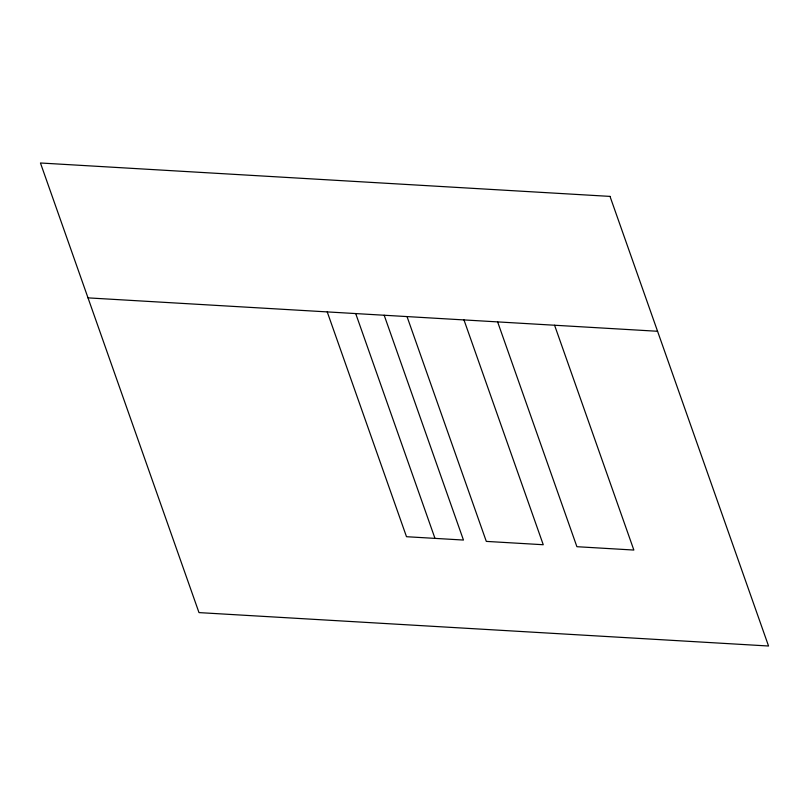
<?xml version="1.0" encoding="UTF-8"?>
<svg xmlns="http://www.w3.org/2000/svg" width="809" height="809" viewBox="0 0 809 809"><rect width="100%" height="100%" fill="white"/><g stroke="black" fill="none" stroke-linecap="round" stroke-linejoin="round"><path stroke-width="1.21" d="M88.009 297.874L657.565 331.275M554.58 325.238L633.851 550.049L576.898 546.702L497.626 321.901M463.982 319.929L543.254 544.73L486.3 541.393L407.028 316.582M384.184 315.247L463.456 540.048L406.502 536.711L327.23 311.9M355.707 313.579L434.979 538.379M610.006 196.395L40.45 162.993L198.994 612.605L768.55 646.007L610.006 196.395"/></g></svg>
